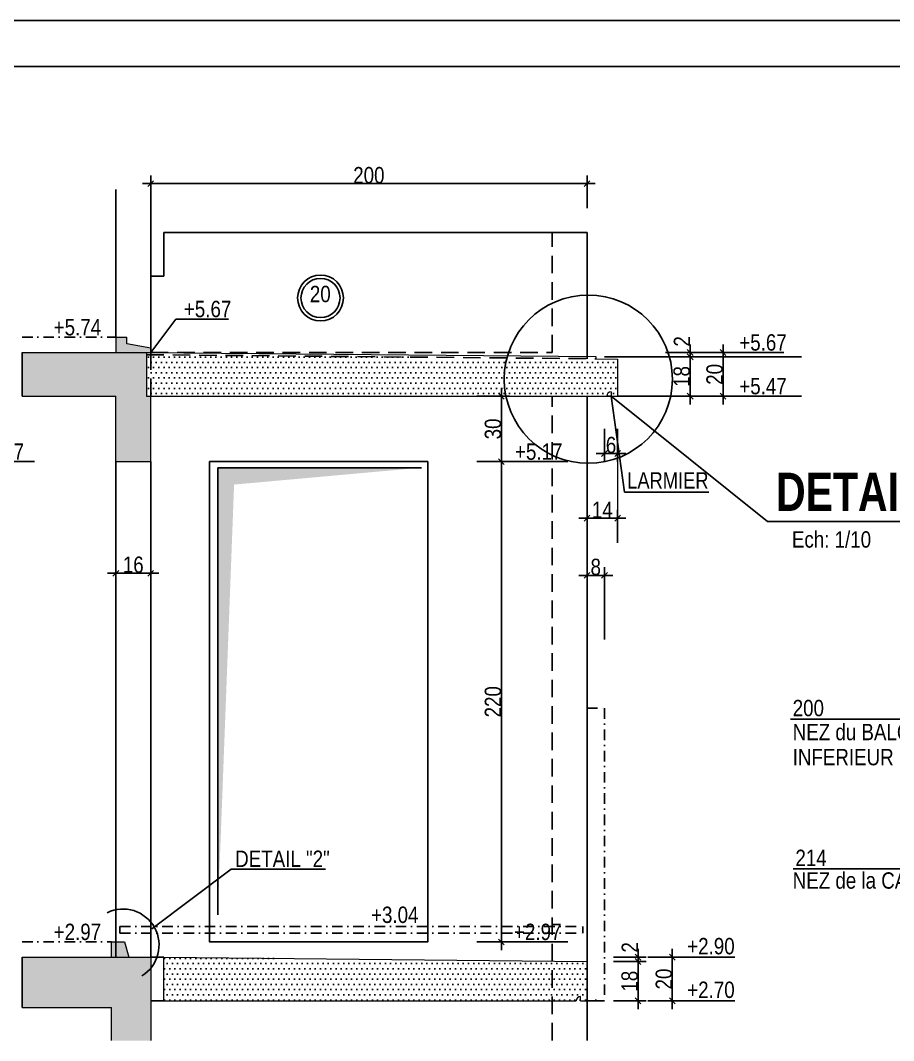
# Model space of a CAD drawing. Header units: centimetres. Extents: x -31 to 9059, y 2319 to 6519.
# Drawn here: x 6241 to 7041, y 5584 to 6519 of the extents above; entities that cross this region are included whole.
import ezdxf
from ezdxf.enums import TextEntityAlignment as Align

# ---------------------------------------------------------------- set-up
doc = ezdxf.new("R2010")
doc.units = ezdxf.units.CM
doc.header["$LTSCALE"] = 12.7
doc.header["$PDMODE"] = 1
doc.header["$PDSIZE"] = -2
doc.linetypes.add('CACHEX2', pattern=[19.05, 12.7, -6.35])
doc.linetypes.add('TIRETPTX2', pattern=[50.8, 25.4, -12.7, 0, -12.7])
for name, color, linetype in [('01_cote_gen', 4, 'Continuous'), ('01_linteaux', 2, 'Continuous'), ('01_murs_sup', 2, 'CACHEX2'), ('01_poch_BN', 9, 'Continuous'), ('01_poch_murs', 253, 'Continuous'), ('01_texte', 230, 'Continuous'), ('AA_COTES', 2, 'Continuous')]:
    doc.layers.add(name, color=color, linetype=linetype)
doc.layers.add('01_murs_coup', color=5, linetype='Continuous', lineweight=60)
doc.styles.add('ARIAL NA', font='ARIALN.TTF')
doc.styles.add('impact', font='impact.ttf')
doc.styles.add('MATTE_TXT', font='arial.ttf')
doc.styles.add('STYLE2', font='ARIALN.TTF')
doc.dimstyles.new('JB25', dxfattribs={"dimscale": 0.1, "dimtxt": 150, "dimasz": 15, "dimexe": 0.1, "dimexo": 0.1, "dimgap": 0.09, "dimtad": 1, "dimdec": 1, "dimlfac": 0.5, "dimdsep": 46, "dimtxsty": 'STYLE2', "dimblk1": 'BOND_G', "dimblk2": 'BOND_D', "dimsah": 1, "dimcen": 1.5, "dimdle": 0.01, "dimse1": 1, "dimse2": 1, "dimclrd": 4, "dimclre": 2, "dimclrt": 6, "dimazin": 2, "dimtfac": 2.333333, "dimtdec": 1, "dimtix": 1, "dimtmove": 2, "dimatfit": 3, "dimldrblk": 'BOND_G', "dimfxl": 1, "dimtolj": 1, "dimtzin": 0, "dimarcsym": 0})

# ---------------------------------------------------------------- blocks, each defined once
blk = doc.blocks.new('BOND_G')
at = {"layer": 'AA_COTES', "color": 0}
for p, q in [((0, -5), (0, 15)), ((5, 0), (-5, 0)), ((1.77, 1.77), (-1.77, -1.77))]:
    blk.add_line(p, q, dxfattribs=at)
blk = doc.blocks.new('BOND_D')
at = {"layer": 'AA_COTES', "color": 0}
for p, q in [((5, 0), (-5, 0)), ((-1.77, -1.77), (1.77, 1.77)), ((0, 5), (0, -15))]:
    blk.add_line(p, q, dxfattribs=at)
blk = doc.blocks.new('*D1431')
at = {"layer": '01_cote_gen', "color": 4, "lineweight": -2, "transparency": 16777216}
blk.add_line((6177.58, 5662.09), (6177.58, 5673.09), dxfattribs=at)
at = {"layer": 'Defpoints', "color": 0, "transparency": 16777216}
for p in [(6177.58, 5674.59), (6271.12, 5674.59), (6283.73, 5660.59)]:
    blk.add_point(p, dxfattribs=at)
at = {"layer": '01_cote_gen', "color": 4, "lineweight": -2, "transparency": 16777216, "xscale": 1.5, "yscale": 1.5, "zscale": 1.5}
for name, p, rotation in [('BOND_D', (6177.58, 5674.59), 90), ('BOND_G', (6177.58, 5660.59), 270)]:
    blk.add_blockref(name, p, dxfattribs=dict(at, rotation=rotation))
at = {"layer": '01_cote_gen', "color": 6, "transparency": 16777216, "insert": (6170.07, 5667.59), "char_height": 15, "attachment_point": 5, "rotation": 90, "style": 'STYLE2'}
blk.add_mtext('\\A1;7', dxfattribs=at)
blk = doc.blocks.new('*D1432')
at = {"layer": '01_cote_gen', "color": 4, "lineweight": -2, "transparency": 16777216}
blk.add_line((6177.58, 5676.09), (6177.58, 6113.09), dxfattribs=at)
at = {"layer": 'Defpoints', "color": 0, "transparency": 16777216}
for p in [(6177.58, 6114.59), (6344.03, 6114.59), (6283.1, 5674.59)]:
    blk.add_point(p, dxfattribs=at)
at = {"layer": '01_cote_gen', "color": 4, "lineweight": -2, "transparency": 16777216, "xscale": 1.5, "yscale": 1.5, "zscale": 1.5}
for name, p, rotation in [('BOND_D', (6177.58, 6114.59), 90), ('BOND_G', (6177.58, 5674.59), 270)]:
    blk.add_blockref(name, p, dxfattribs=dict(at, rotation=rotation))
at = {"layer": '01_cote_gen', "color": 6, "transparency": 16777216, "insert": (6169.92, 5894.59), "char_height": 15, "attachment_point": 5, "rotation": 90, "style": 'STYLE2'}
blk.add_mtext('\\A1;220', dxfattribs=at)
blk = doc.blocks.new('*D1433')
at = {"layer": '01_cote_gen', "color": 4, "lineweight": -2, "transparency": 16777216}
blk.add_line((6148.12, 6116.09), (6148.12, 6173.09), dxfattribs=at)
at = {"layer": 'Defpoints', "color": 0, "transparency": 16777216}
for p in [(6148.12, 6174.59), (6285.1, 6174.59), (6200.08, 6114.59)]:
    blk.add_point(p, dxfattribs=at)
at = {"layer": '01_cote_gen', "color": 4, "lineweight": -2, "transparency": 16777216, "xscale": 1.5, "yscale": 1.5, "zscale": 1.5}
for name, p, rotation in [('BOND_D', (6148.12, 6174.59), 90), ('BOND_G', (6148.12, 6114.59), 270)]:
    blk.add_blockref(name, p, dxfattribs=dict(at, rotation=rotation))
at = {"layer": '01_cote_gen', "color": 6, "transparency": 16777216, "insert": (6140.46, 6144.59), "char_height": 15, "attachment_point": 5, "rotation": 90, "style": 'STYLE2'}
blk.add_mtext('\\A1;30', dxfattribs=at)
blk = doc.blocks.new('*D1434')
at = {"layer": '01_cote_gen', "color": 4, "lineweight": -2, "transparency": 16777216}
blk.add_line((6117.53, 6216.09), (6117.53, 6227.09), dxfattribs=at)
at = {"layer": 'Defpoints', "color": 0, "transparency": 16777216}
for p in [(6117.53, 6228.59), (6276.55, 6228.59), (6276.55, 6214.59)]:
    blk.add_point(p, dxfattribs=at)
at = {"layer": '01_cote_gen', "color": 4, "lineweight": -2, "transparency": 16777216, "xscale": 1.5, "yscale": 1.5, "zscale": 1.5}
for name, p, rotation in [('BOND_D', (6117.53, 6228.59), 90), ('BOND_G', (6117.53, 6214.59), 270)]:
    blk.add_blockref(name, p, dxfattribs=dict(at, rotation=rotation))
at = {"layer": '01_cote_gen', "color": 6, "transparency": 16777216, "insert": (6110.02, 6221.59), "char_height": 15, "attachment_point": 5, "rotation": 90, "style": 'STYLE2'}
blk.add_mtext('\\A1;7', dxfattribs=at)
blk = doc.blocks.new('*D1427')
at = {"layer": '01_cote_gen', "color": 4, "lineweight": -2, "ltscale": 0.1, "transparency": 16777216}
blk.add_line((6838.19, 5659.09), (6838.19, 5622.09), dxfattribs=at)
at = {"layer": 'Defpoints', "color": 0, "ltscale": 0.1, "transparency": 16777216}
for p in [(6335.69, 5660.59), (6374.89, 5620.59), (6838.19, 5620.59)]:
    blk.add_point(p, dxfattribs=at)
at = {"layer": '01_cote_gen', "color": 4, "lineweight": -2, "ltscale": 0.1, "transparency": 16777216, "xscale": 1.5, "yscale": 1.5, "zscale": 1.5}
for name, p, rotation in [('BOND_G', (6838.19, 5660.59), 90), ('BOND_D', (6838.19, 5620.59), 270)]:
    blk.add_blockref(name, p, dxfattribs=dict(at, rotation=rotation))
at = {"layer": '01_cote_gen', "color": 6, "ltscale": 0.1, "transparency": 16777216, "insert": (6830.52, 5640.59), "char_height": 15, "attachment_point": 5, "rotation": 90, "style": 'STYLE2'}
blk.add_mtext('\\A1;20', dxfattribs=at)
blk = doc.blocks.new('*D1428')
at = {"layer": '01_cote_gen', "color": 4, "lineweight": -2, "ltscale": 0.1, "transparency": 16777216}
blk.add_line((6806.78, 5655.09), (6806.78, 5622.09), dxfattribs=at)
at = {"layer": 'Defpoints', "color": 0, "ltscale": 0.1, "transparency": 16777216}
for p in [(6791.71, 5656.59), (6751.69, 5620.59), (6806.78, 5620.59)]:
    blk.add_point(p, dxfattribs=at)
at = {"layer": '01_cote_gen', "color": 4, "lineweight": -2, "ltscale": 0.1, "transparency": 16777216, "xscale": 1.5, "yscale": 1.5, "zscale": 1.5}
for name, p, rotation in [('BOND_G', (6806.78, 5656.59), 90), ('BOND_D', (6806.78, 5620.59), 270)]:
    blk.add_blockref(name, p, dxfattribs=dict(at, rotation=rotation))
at = {"layer": '01_cote_gen', "color": 6, "ltscale": 0.1, "transparency": 16777216, "insert": (6799.12, 5638.59), "char_height": 15, "attachment_point": 5, "rotation": 90, "style": 'STYLE2'}
blk.add_mtext('\\A1;18', dxfattribs=at)
blk = doc.blocks.new('*D1429')
at = {"layer": '01_cote_gen', "color": 4, "lineweight": -2, "ltscale": 0.1, "transparency": 16777216}
blk.add_line((6806.78, 5659.09), (6806.78, 5658.09), dxfattribs=at)
at = {"layer": 'Defpoints', "color": 0, "ltscale": 0.1, "transparency": 16777216}
for p in [(6806.78, 5656.59), (6814.28, 5656.59), (6815.02, 5660.59)]:
    blk.add_point(p, dxfattribs=at)
at = {"layer": '01_cote_gen', "color": 4, "lineweight": -2, "ltscale": 0.1, "transparency": 16777216, "xscale": 1.5, "yscale": 1.5, "zscale": 1.5}
for name, p, rotation in [('BOND_G', (6806.78, 5660.59), 90), ('BOND_D', (6806.78, 5656.59), 270)]:
    blk.add_blockref(name, p, dxfattribs=dict(at, rotation=rotation))
at = {"layer": '01_cote_gen', "color": 6, "ltscale": 0.1, "transparency": 16777216, "insert": (6799.24, 5669.59), "char_height": 15, "attachment_point": 5, "rotation": 90, "style": 'STYLE2'}
blk.add_mtext('\\A1;2', dxfattribs=at)
blk = doc.blocks.new('*D1435')
at = {"layer": '01_cote_gen', "color": 4, "lineweight": -2, "transparency": 16777216}
blk.add_line((6329.53, 6012.36), (6358.53, 6012.36), dxfattribs=at)
at = {"layer": 'Defpoints', "color": 0, "transparency": 16777216}
for p in [(6360.03, 6012.36), (6328.03, 6000.95), (6360.03, 6000.95)]:
    blk.add_point(p, dxfattribs=at)
at = {"layer": '01_cote_gen', "color": 4, "lineweight": -2, "transparency": 16777216, "xscale": 1.5, "yscale": 1.5, "zscale": 1.5, "rotation": 180}
blk.add_blockref('BOND_G', (6328.03, 6012.36), dxfattribs=at)
at = {"layer": '01_cote_gen', "color": 4, "lineweight": -2, "transparency": 16777216, "xscale": 1.5, "yscale": 1.5, "zscale": 1.5}
blk.add_blockref('BOND_D', (6360.03, 6012.36), dxfattribs=at)
at = {"layer": '01_cote_gen', "color": 6, "transparency": 16777216, "insert": (6344.03, 6020.03), "char_height": 15, "attachment_point": 5, "style": 'STYLE2'}
blk.add_mtext('\\A1;16', dxfattribs=at)
blk = doc.blocks.new('*D1430')
at = {"layer": '01_cote_gen', "color": 4, "lineweight": -2, "transparency": 16777216}
blk.add_line((6681.5, 6173.09), (6681.5, 6116.09), dxfattribs=at)
at = {"layer": 'Defpoints', "color": 0, "transparency": 16777216}
for p in [(6685.8, 6174.59), (6632.93, 6114.59), (6681.5, 6114.59)]:
    blk.add_point(p, dxfattribs=at)
at = {"layer": '01_cote_gen', "color": 4, "lineweight": -2, "transparency": 16777216, "xscale": 1.5, "yscale": 1.5, "zscale": 1.5}
for name, p, rotation in [('BOND_G', (6681.5, 6174.59), 90), ('BOND_D', (6681.5, 6114.59), 270)]:
    blk.add_blockref(name, p, dxfattribs=dict(at, rotation=rotation))
at = {"layer": '01_cote_gen', "color": 6, "transparency": 16777216, "insert": (6673.83, 6144.59), "char_height": 15, "attachment_point": 5, "rotation": 90, "style": 'STYLE2'}
blk.add_mtext('\\A1;30', dxfattribs=at)
blk = doc.blocks.new('*D1436')
at = {"layer": '01_cote_gen', "color": 4, "lineweight": -2, "transparency": 16777216}
blk.add_line((6681.5, 6113.09), (6681.5, 5676.09), dxfattribs=at)
at = {"layer": 'Defpoints', "color": 0, "transparency": 16777216}
for p in [(6614.03, 6114.59), (6614.03, 5674.59), (6681.5, 5674.59)]:
    blk.add_point(p, dxfattribs=at)
at = {"layer": '01_cote_gen', "color": 4, "lineweight": -2, "transparency": 16777216, "xscale": 1.5, "yscale": 1.5, "zscale": 1.5}
for name, p, rotation in [('BOND_G', (6681.5, 6114.59), 90), ('BOND_D', (6681.5, 5674.59), 270)]:
    blk.add_blockref(name, p, dxfattribs=dict(at, rotation=rotation))
at = {"layer": '01_cote_gen', "color": 6, "transparency": 16777216, "insert": (6673.83, 5894.59), "char_height": 15, "attachment_point": 5, "rotation": 90, "style": 'STYLE2'}
blk.add_mtext('\\A1;220', dxfattribs=at)
blk = doc.blocks.new('*D1443')
at = {"layer": '01_cote_gen', "color": 4, "lineweight": -2, "transparency": 16777216}
blk.add_line((6854.52, 6209.18), (6854.52, 6176.09), dxfattribs=at)
at = {"layer": 'Defpoints', "color": 0, "transparency": 16777216}
for p in [(6832.02, 6210.68), (6777.44, 6174.59), (6854.52, 6174.59)]:
    blk.add_point(p, dxfattribs=at)
at = {"layer": '01_cote_gen', "color": 4, "lineweight": -2, "transparency": 16777216, "xscale": 1.5, "yscale": 1.5, "zscale": 1.5}
for name, p, rotation in [('BOND_G', (6854.52, 6210.68), 90), ('BOND_D', (6854.52, 6174.59), 270)]:
    blk.add_blockref(name, p, dxfattribs=dict(at, rotation=rotation))
at = {"layer": '01_cote_gen', "color": 6, "lineweight": 0, "transparency": 16777216, "insert": (6846.85, 6192.63), "char_height": 15, "attachment_point": 5, "rotation": 90, "style": 'STYLE2'}
blk.add_mtext('\\A1;18', dxfattribs=at)
blk = doc.blocks.new('*D1444')
at = {"layer": '01_cote_gen', "color": 4, "lineweight": -2, "transparency": 16777216}
blk.add_line((6884.68, 6213.09), (6884.68, 6176.09), dxfattribs=at)
at = {"layer": 'Defpoints', "color": 0, "transparency": 16777216}
for p in [(6862.02, 6214.59), (6862.02, 6174.59), (6884.68, 6174.59)]:
    blk.add_point(p, dxfattribs=at)
at = {"layer": '01_cote_gen', "color": 4, "lineweight": -2, "transparency": 16777216, "xscale": 1.5, "yscale": 1.5, "zscale": 1.5}
for name, p, rotation in [('BOND_G', (6884.68, 6214.59), 90), ('BOND_D', (6884.68, 6174.59), 270)]:
    blk.add_blockref(name, p, dxfattribs=dict(at, rotation=rotation))
at = {"layer": '01_cote_gen', "color": 6, "lineweight": 0, "transparency": 16777216, "insert": (6877.01, 6194.59), "char_height": 15, "attachment_point": 5, "rotation": 90, "style": 'STYLE2'}
blk.add_mtext('\\A1;20', dxfattribs=at)
blk = doc.blocks.new('*D1455')
at = {"layer": '01_cote_gen', "color": 4, "lineweight": -2, "ltscale": 0.1, "transparency": 16777216}
blk.add_line((6761.53, 6010.38), (6774.53, 6010.38), dxfattribs=at)
at = {"layer": 'Defpoints', "color": 0, "ltscale": 0.1, "transparency": 16777216}
for p in [(6776.03, 6010.38), (6776.03, 5951.67), (6760.03, 5656.59)]:
    blk.add_point(p, dxfattribs=at)
at = {"layer": '01_cote_gen', "color": 4, "lineweight": -2, "ltscale": 0.1, "transparency": 16777216, "xscale": 1.5, "yscale": 1.5, "zscale": 1.5, "rotation": 180}
blk.add_blockref('BOND_G', (6760.03, 6010.38), dxfattribs=at)
at = {"layer": '01_cote_gen', "color": 4, "lineweight": -2, "ltscale": 0.1, "transparency": 16777216, "xscale": 1.5, "yscale": 1.5, "zscale": 1.5}
blk.add_blockref('BOND_D', (6776.03, 6010.38), dxfattribs=at)
at = {"layer": '01_cote_gen', "color": 6, "ltscale": 0.1, "transparency": 16777216, "insert": (6768.03, 6018.05), "char_height": 15, "attachment_point": 5, "style": 'STYLE2'}
blk.add_mtext('\\A1;8', dxfattribs=at)
blk = doc.blocks.new('*D1447')
at = {"layer": '01_cote_gen', "color": 4, "lineweight": -2, "ltscale": 0.1, "transparency": 16777216}
blk.add_line((6786.53, 6122.05), (6777.53, 6122.05), dxfattribs=at)
at = {"layer": 'Defpoints', "color": 0, "ltscale": 0.1, "transparency": 16777216}
for p in [(6788.03, 6266.1), (6776.03, 6122.05), (6776.03, 6120.76)]:
    blk.add_point(p, dxfattribs=at)
at = {"layer": '01_cote_gen', "color": 4, "lineweight": -2, "ltscale": 0.1, "transparency": 16777216, "xscale": 1.5, "yscale": 1.5, "zscale": 1.5, "rotation": 180}
blk.add_blockref('BOND_D', (6776.03, 6122.05), dxfattribs=at)
at = {"layer": '01_cote_gen', "color": 4, "lineweight": -2, "ltscale": 0.1, "transparency": 16777216, "xscale": 1.5, "yscale": 1.5, "zscale": 1.5}
blk.add_blockref('BOND_G', (6788.03, 6122.05), dxfattribs=at)
at = {"layer": '01_cote_gen', "color": 6, "ltscale": 0.1, "transparency": 16777216, "insert": (6782.03, 6129.72), "char_height": 15, "attachment_point": 5, "style": 'STYLE2'}
blk.add_mtext('\\A1;6', dxfattribs=at)
blk = doc.blocks.new('*D1448')
at = {"layer": '01_cote_gen', "color": 4, "lineweight": -2, "ltscale": 0.1, "transparency": 16777216}
blk.add_line((6761.53, 6062.86), (6786.53, 6062.86), dxfattribs=at)
at = {"layer": 'Defpoints', "color": 0, "ltscale": 0.1, "transparency": 16777216}
for p in [(6788.03, 6100.63), (6788.03, 6062.86), (6760.03, 6017.88)]:
    blk.add_point(p, dxfattribs=at)
at = {"layer": '01_cote_gen', "color": 4, "lineweight": -2, "ltscale": 0.1, "transparency": 16777216, "xscale": 1.5, "yscale": 1.5, "zscale": 1.5, "rotation": 180}
blk.add_blockref('BOND_G', (6760.03, 6062.86), dxfattribs=at)
at = {"layer": '01_cote_gen', "color": 4, "lineweight": -2, "ltscale": 0.1, "transparency": 16777216, "xscale": 1.5, "yscale": 1.5, "zscale": 1.5}
blk.add_blockref('BOND_D', (6788.03, 6062.86), dxfattribs=at)
at = {"layer": '01_cote_gen', "color": 6, "ltscale": 0.1, "transparency": 16777216, "insert": (6774.03, 6070.4), "char_height": 15, "attachment_point": 5, "style": 'STYLE2'}
blk.add_mtext('\\A1;14', dxfattribs=at)
blk = doc.blocks.new('*D1449')
at = {"layer": '01_cote_gen', "color": 4, "lineweight": -2, "ltscale": 0.1, "transparency": 16777216}
blk.add_line((6854.52, 6213.09), (6854.52, 6212.18), dxfattribs=at)
at = {"layer": 'Defpoints', "color": 0, "ltscale": 0.1, "transparency": 16777216}
for p in [(6854.52, 6210.68), (6862.02, 6210.68), (6862.18, 6214.59)]:
    blk.add_point(p, dxfattribs=at)
at = {"layer": '01_cote_gen', "color": 4, "lineweight": -2, "ltscale": 0.1, "transparency": 16777216, "xscale": 1.5, "yscale": 1.5, "zscale": 1.5}
for name, p, rotation in [('BOND_G', (6854.52, 6214.59), 90), ('BOND_D', (6854.52, 6210.68), 270)]:
    blk.add_blockref(name, p, dxfattribs=dict(at, rotation=rotation))
at = {"layer": '01_cote_gen', "color": 6, "ltscale": 0.1, "transparency": 16777216, "insert": (6846.98, 6224.78), "char_height": 15, "attachment_point": 5, "rotation": 90, "style": 'STYLE2'}
blk.add_mtext('\\A1;2', dxfattribs=at)
blk = doc.blocks.new('*D1458')
at = {"layer": '01_cote_gen', "color": 4, "lineweight": -2, "transparency": 16777216}
blk.add_line((6361.53, 6369.3), (6758.53, 6369.3), dxfattribs=at)
at = {"layer": 'Defpoints', "color": 0, "transparency": 16777216}
for p in [(6760.03, 6369.3), (6360.03, 6348.91), (6760.03, 6324.59)]:
    blk.add_point(p, dxfattribs=at)
at = {"layer": '01_cote_gen', "color": 4, "lineweight": -2, "transparency": 16777216, "xscale": 1.5, "yscale": 1.5, "zscale": 1.5, "rotation": 180}
blk.add_blockref('BOND_G', (6360.03, 6369.3), dxfattribs=at)
at = {"layer": '01_cote_gen', "color": 4, "lineweight": -2, "transparency": 16777216, "xscale": 1.5, "yscale": 1.5, "zscale": 1.5}
blk.add_blockref('BOND_D', (6760.03, 6369.3), dxfattribs=at)
at = {"layer": '01_cote_gen', "color": 6, "transparency": 16777216, "insert": (6560.03, 6376.97), "char_height": 15, "attachment_point": 5, "style": 'STYLE2'}
blk.add_mtext('\\A1;200', dxfattribs=at)

msp = doc.modelspace()

# ---------------------------------------------------------------- hatches: boundary and pattern name
at = {"layer": '01_linteaux'}
h = msp.add_hatch(dxfattribs=at)
h.set_pattern_fill('DOTS', color=256, scale=3)
h.paths.add_polyline_path([(6686.6, 6209.61), (6356.03, 6212.59), (6356.03, 6174.59), (6685.69, 6174.59, -0.05085), (6684.1, 6190.15, -0.063899)])
h.paths.add_polyline_path([(6788.03, 6208.59), (6768.03, 6208.88), (6686.6, 6209.61, 0.063899), (6684.1, 6190.15, 0.05085), (6685.69, 6174.59), (6778.03, 6174.59, -0.414214), (6782.03, 6178.59), (6782.03, 6174.59), (6788.03, 6174.59)])
h = msp.add_hatch(dxfattribs=at)
h.set_pattern_fill('DOTS', color=256, scale=3)
h.set_pattern_definition([(0, (-28329.222, 19313.527), (2.38125, 4.7625), [0, -4.7625])])
edge = h.paths.add_edge_path()
edge.add_line((6760.03, 5656.59), (6372.03, 5660.48))
edge.add_line((6372.03, 5660.48), (6372.03, 5620.59))
edge.add_line((6372.03, 5620.59), (6766.09, 5620.59))
edge.add_arc((6770.09, 5620.59), 4, 90.92426, 180, ccw=False)
edge.add_line((6770.03, 5624.59), (6770.03, 5620.59))
edge.add_line((6770.03, 5620.59), (6760.03, 5620.59))
edge.add_line((6760.03, 5620.59), (6760.03, 5656.59))
at = {"layer": '01_poch_BN'}
h = msp.add_hatch(color=256, dxfattribs=at)
h.dxf.hatch_style = 1
h.paths.add_polyline_path([(6338.03, 6222.59), (6338.03, 6228.59), (6328.03, 6228.59), (6328.03, 6214.59), (6360.03, 6214.59), (6360.03, 6218.59)])
h = msp.add_hatch(color=256, dxfattribs=at)
h.dxf.hatch_style = 1
h.paths.add_polyline_path([(6356.03, 6214.59), (6242.16, 6214.59), (6242.16, 6174.59), (6328.03, 6174.59), (6328.03, 6114.59), (6360.03, 6114.59), (6360.03, 6174.59), (6356.03, 6174.59)])
h = msp.add_hatch(color=256, dxfattribs=at)
h.dxf.hatch_style = 1
h.paths.add_polyline_path([(6328.03, 5674.59), (6324.03, 5674.59), (6324.03, 5660.59), (6328.03, 5660.59)])
h.paths.add_polyline_path([(6336.03, 5674.59), (6328.03, 5674.59), (6328.03, 5660.59), (6340.03, 5660.59)])
h.paths.add_polyline_path([(6360.03, 5660.59), (6242.16, 5660.59), (6242.16, 5614.59), (6324.03, 5614.59), (6324.03, 5584.17), (6360.03, 5584.17)])

# ---------------------------------------------------------------- linework, layer by layer
at = {"layer": '01_cote_gen'}
for p, q in [((9059.29, 6518.88), (-30.71, 6518.88)), ((6360.03, 6218.59), (6360.03, 6214.59))]:
    msp.add_line(p, q, dxfattribs=at)
at = {"layer": '01_cote_gen', "lineweight": 0}
for p, q in [((6788.03, 6114.55), (6788.03, 6070.36)), ((6760.03, 6040.36), (6760.03, 6017.88))]:
    msp.add_line(p, q, dxfattribs=at)
at = {"layer": '01_cote_gen', "ltscale": 0.1}
msp.add_line((6776.03, 5951.67), (6776.03, 6017.88), dxfattribs=at)
at = {"layer": '01_linteaux'}
for p, q in [((6328.03, 6228.59), (6328.03, 6363.92)), ((6360.03, 6218.59), (6360.03, 6363.92)), ((6372.03, 6324.59), (6760.03, 6324.59)), ((6372.03, 6284.59), (6372.03, 6324.59)), ((6760.03, 6208.76), (6760.03, 6324.59)), ((6360.03, 6284.59), (6372.03, 6284.59)), ((6776.03, 6210.59), (6956.59, 6210.59)), ((6760.03, 5584.17), (6760.03, 6174.59)), ((6778.03, 6174.59), (6782.03, 6174.59)), ((6788.03, 6174.59), (6956.59, 6174.59)), ((6328.03, 5660.59), (6328.03, 6114.59)), ((6372.03, 5660.48), (6360.03, 5660.59)), ((6372.03, 5620.59), (6360.03, 5620.59)), ((6760.03, 5620.59), (6776.03, 5620.59))]:
    msp.add_line(p, q, dxfattribs=at)
at = {"layer": '01_linteaux', "linetype": 'TIRETPTX2', "ltscale": 0.03}
for p, q in [((6242.16, 6228.59), (6328.03, 6228.59)), ((6760.03, 5888.59), (6776.03, 5888.59)), ((6776.03, 5888.59), (6776.03, 5620.59)), ((6331.77, 5688.59), (6756.03, 5688.59)), ((6242.16, 5674.59), (6324.03, 5674.59)), ((6331.77, 5682.59), (6756.03, 5682.59))]:
    msp.add_line(p, q, dxfattribs=at)
at = {"layer": '01_linteaux', "linetype": 'TIRETPTX2', "ltscale": 0.02}
for p, q in [((6331.77, 5688.59), (6331.77, 5682.59)), ((6756.03, 5682.59), (6756.03, 5688.59))]:
    msp.add_line(p, q, dxfattribs=at)
at = {"layer": '01_linteaux'}
msp.add_lwpolyline([(6360.03, 6114.59), (6360.03, 5660.59)], dxfattribs=at)
msp.add_lwpolyline([(6614.03, 6114.59), (6614.03, 5674.59), (6414.03, 5674.59), (6414.03, 6114.59)], close=True, dxfattribs=at)
at = {"layer": '01_murs_coup', "linetype": 'Continuous', "lineweight": 5}
for p, q in [((6328.03, 6228.59), (6338.03, 6228.59)), ((6328.03, 6228.59), (6328.03, 6214.59)), ((6338.03, 6222.59), (6338.03, 6228.59)), ((6360.03, 6218.59), (6338.03, 6222.59)), ((6360.03, 6218.59), (6360.03, 6214.59)), ((6242.16, 6214.59), (6360.03, 6214.59)), ((6242.16, 6174.59), (6328.03, 6174.59)), ((6328.03, 6114.59), (6328.03, 6174.59)), ((6360.03, 6114.59), (6360.03, 6174.59)), ((6328.03, 6114.59), (6360.03, 6114.59)), ((6324.03, 5660.59), (6324.03, 5674.59)), ((6324.03, 5674.59), (6336.03, 5674.59)), ((6336.03, 5674.59), (6340.03, 5660.59)), ((6372.03, 5620.59), (6372.03, 5660.59)), ((6760.03, 5620.59), (6760.03, 5656.59)), ((6372.03, 5620.59), (6750.09, 5620.59)), ((6754.03, 5620.59), (6754.03, 5624.59)), ((6754.03, 5620.59), (6760.03, 5620.59)), ((6242.16, 5614.59), (6324.03, 5614.59)), ((6324.03, 5584.17), (6324.03, 5614.59))]:
    msp.add_line(p, q, dxfattribs=at)
at = {"layer": '01_murs_coup', "linetype": 'Continuous', "lineweight": 0}
for p, q in [((6356.03, 6214.59), (6356.03, 6174.59)), ((6356.03, 6214.59), (6768.03, 6210.88)), ((6768.03, 6210.88), (6768.03, 6208.88)), ((6768.03, 6208.88), (6788.03, 6208.59)), ((6788.03, 6208.59), (6788.03, 6174.59)), ((6782.03, 6178.59), (6782.03, 6174.59)), ((6356.03, 6174.59), (6778.03, 6174.59)), ((6782.03, 6174.59), (6788.03, 6174.59))]:
    msp.add_line(p, q, dxfattribs=at)
at = {"layer": '01_murs_coup', "linetype": 'Continuous', "lineweight": 5}
for points in [[(6242.16, 5660.59), (6360.03, 5660.59)], [(6360.03, 5660.59), (6360.03, 5584.17)], [(6372.03, 5660.48), (6760.03, 5656.59)]]:
    msp.add_lwpolyline(points, dxfattribs=at)
at = {"layer": '01_murs_coup', "linetype": 'Continuous', "lineweight": 0}
msp.add_arc((6782.03, 6174.59), 4, 90, 180, dxfattribs=at)
at = {"layer": '01_murs_coup', "linetype": 'Continuous', "lineweight": 5}
msp.add_arc((6754.09, 5620.59), 4, 90.92426, 180, dxfattribs=at)
at = {"layer": '01_murs_sup', "ltscale": 0.1}
for p, q in [((6728.03, 6214.59), (6728.03, 6324.59)), ((6356.03, 6212.59), (6768.03, 6208.88)), ((6360.03, 6214.59), (6728.03, 6214.59)), ((6360.03, 6174.59), (6360.03, 6214.55)), ((6728.03, 5584.17), (6728.03, 6174.59))]:
    msp.add_line(p, q, dxfattribs=at)
at = {"layer": '01_poch_BN'}
for p, q in [((6242.16, 6214.59), (6242.16, 6174.59)), ((6242.16, 5614.59), (6242.16, 5660.59))]:
    msp.add_line(p, q, dxfattribs=at)
at = {"layer": '01_poch_murs', "ltscale": 200}
for p, q in [((6421.51, 5699.27), (6421.51, 6109.08)), ((6421.51, 6109.08), (6608.13, 6109.07))]:
    msp.add_line(p, q, dxfattribs=at)
for points in [[(6421.51, 5699.27), (6421.51, 6109.08), (6436.48, 6093.59)], [(6421.51, 6109.08), (6608.13, 6109.07), (6436.48, 6093.59)]]:
    msp.add_solid(points, dxfattribs=at)
at = {"layer": '01_texte'}
for p, q in [((19.29, 6476.69), (9009.29, 6476.69)), ((6383.02, 6245.24), (6360.03, 6214.55)), ((6431.29, 6245.24), (6383.02, 6245.24)), ((6832.02, 6210.68), (6791.07, 6210.68)), ((6940.45, 6214.59), (6892.18, 6214.59)), ((6782.03, 6174.59), (6794.47, 6086.62)), ((6782.03, 6174.59), (6925.55, 6059.89)), ((6940.45, 6174.59), (6892.18, 6174.59)), ((6253.39, 6114.59), (6200.08, 6114.59)), ((6742.31, 6114.59), (6689, 6114.59)), ((6871.73, 6086.62), (6794.47, 6086.62)), ((6925.55, 6059.89), (7083.86, 6059.89)), ((7122.25, 5878.75), (6946.5, 5878.75)), ((6361.14, 5686.6), (6433.66, 5741.08)), ((6433.66, 5741.08), (6520.38, 5741.08)), ((7192.25, 5741.5), (6948.96, 5741.5)), ((6742.31, 5674.59), (6689, 5674.59)), ((6895.42, 5660.59), (6845.69, 5660.59)), ((6895.42, 5620.59), (6845.69, 5620.59))]:
    msp.add_line(p, q, dxfattribs=at)
for centre, radius in [((6515.7, 6264.55), 21.03), ((6515.7, 6264.55), 17.92), ((6515.7, 6264.55), 17.92), ((6761.19, 6190.15), 77.08)]:
    msp.add_circle(centre, radius, dxfattribs=at)
msp.add_arc((6334.6, 5671.63), 33.11, 301.77042, 116.09905, dxfattribs=at)

# ---------------------------------------------------------------- texts
for s, style, p in [('20', 'ARIAL NA', (6505.93, 6260.72)), ('+5.67', 'ARIAL NA', (6390.45, 6246.97)), ('+5.74', 'ARIAL NA', (6271.1, 6230.28)), ('+5.67', 'ARIAL NA', (6899.61, 6216.32)), ('+5.47', 'ARIAL NA', (6899.61, 6176.32)), ('+5.17', 'ARIAL NA', (6200.47, 6116.28)), ('+5.17', 'ARIAL NA', (6694, 6116.28)), ('Ech: 1/10', 'STYLE2', (6947.83, 6035.82)), ('200', 'STYLE2', (6948.56, 5881.33)), ('NEZ du BALCON ', 'STYLE2', (6948.56, 5859.37)), ('INFERIEUR', 'STYLE2', (6948.56, 5836.39)), ('DETAIL "2"', 'ARIAL NA', (6437.48, 5743.24)), ('214', 'STYLE2', (6951.03, 5744.07)), ('NEZ de la CASQUETTE ', 'STYLE2', (6948.56, 5723.35)), ('+3.04', 'ARIAL NA', (6562.02, 5691.93)), ('+2.97', 'ARIAL NA', (6271.1, 5676.28)), ('+2.97', 'ARIAL NA', (6693.08, 5676.28)), ('+2.90', 'ARIAL NA', (6851.88, 5663.21)), ('+2.70', 'ARIAL NA', (6851.88, 5623.21))]:
    msp.add_text(s, height=15, dxfattribs=dict(at, style=style)).set_placement(p)
at = {"layer": '01_texte', "style": 'MATTE_TXT', "width": 0.8}
msp.add_text('LARMIER', height=15, dxfattribs=at).set_placement((6834.14, 6085.46), align=Align.BOTTOM_CENTER)
at = {"layer": '01_texte', "style": 'impact'}
msp.add_text('DETAIL', height=35, dxfattribs=at).set_placement((7001.12, 6086.95), align=Align.MIDDLE)

# ---------------------------------------------------------------- dimensions: what is measured, and where the dimension line sits
at = {"layer": '01_cote_gen'}
for base, p1, p2, picture, middle in [((6760.03, 6369.3), (6360.03, 6348.91), (6760.03, 6324.59), '*D1458', (6560.03, 6376.97)), ((6360.03, 6012.36), (6328.03, 6000.95), (6360.03, 6000.95), '*D1435', (6344.03, 6020.03))]:
    dim = msp.add_linear_dim(base=base, p1=p1, p2=p2, dimstyle='JB25', dxfattribs=at)
    dim.commit()
    dim.dimension.update_dxf_attribs({"geometry": picture, "text_midpoint": middle})
at = {"layer": '01_cote_gen', "ltscale": 0.1}
for base, p1, p2, picture, middle in [((6776.03, 6122.05), (6788.03, 6266.1), (6776.03, 6120.76), '*D1447', (6782.03, 6129.72)), ((6788.03, 6062.86), (6760.03, 6017.88), (6788.03, 6100.63), '*D1448', (6774.03, 6070.4)), ((6776.03, 6010.38), (6760.03, 5656.59), (6776.03, 5951.67), '*D1455', (6768.03, 6018.05))]:
    dim = msp.add_linear_dim(base=base, p1=p1, p2=p2, dimstyle='JB25', dxfattribs=at)
    dim.commit()
    dim.dimension.update_dxf_attribs({"geometry": picture, "text_midpoint": middle})
at = {"layer": '01_cote_gen'}
for base, p1, p2, picture, middle in [((6117.53, 6228.59), (6276.55, 6214.59), (6276.55, 6228.59), '*D1434', (6110.02, 6221.59)), ((6148.12, 6174.59), (6200.08, 6114.59), (6285.1, 6174.59), '*D1433', (6140.46, 6144.59)), ((6681.5, 6114.59), (6685.8, 6174.59), (6632.93, 6114.59), '*D1430', (6673.83, 6144.59)), ((6177.58, 6114.59), (6283.1, 5674.59), (6344.03, 6114.59), '*D1432', (6169.92, 5894.59)), ((6681.5, 5674.59), (6614.03, 6114.59), (6614.03, 5674.59), '*D1436', (6673.83, 5894.59)), ((6177.58, 5674.59), (6283.73, 5660.59), (6271.12, 5674.59), '*D1431', (6170.07, 5667.59))]:
    dim = msp.add_linear_dim(base=base, p1=p1, p2=p2, angle=90, dimstyle='JB25', dxfattribs=at)
    dim.commit()
    dim.dimension.update_dxf_attribs({"geometry": picture, "text_midpoint": middle})
at = {"layer": '01_cote_gen', "ltscale": 0.1}
for base, p1, p2, picture, middle in [((6854.52, 6210.68), (6862.18, 6214.59), (6862.02, 6210.68), '*D1449', (6846.98, 6224.78)), ((6806.78, 5656.59), (6815.02, 5660.59), (6814.28, 5656.59), '*D1429', (6799.24, 5669.59))]:
    dim = msp.add_linear_dim(base=base, p1=p1, p2=p2, angle=90, dimstyle='JB25', dxfattribs=at)
    dim.commit()
    dim.dimension.update_dxf_attribs({"geometry": picture, "text_midpoint": middle, "dimtype": 160})
at = {"layer": '01_cote_gen', "lineweight": 0}
for base, p1, p2, picture, middle in [((6854.52, 6174.59), (6832.02, 6210.68), (6777.44, 6174.59), '*D1443', (6846.85, 6192.63)), ((6884.68, 6174.59), (6862.02, 6214.59), (6862.02, 6174.59), '*D1444', (6877.01, 6194.59))]:
    dim = msp.add_linear_dim(base=base, p1=p1, p2=p2, angle=90, dimstyle='JB25', dxfattribs=at)
    dim.commit()
    dim.dimension.update_dxf_attribs({"geometry": picture, "text_midpoint": middle})
at = {"layer": '01_cote_gen', "ltscale": 0.1}
for base, p1, p2, picture, middle in [((6838.19, 5620.59), (6335.69, 5660.59), (6374.89, 5620.59), '*D1427', (6830.52, 5640.59)), ((6806.78, 5620.59), (6791.71, 5656.59), (6751.69, 5620.59), '*D1428', (6799.12, 5638.59))]:
    dim = msp.add_linear_dim(base=base, p1=p1, p2=p2, angle=90, dimstyle='JB25', dxfattribs=at)
    dim.commit()
    dim.dimension.update_dxf_attribs({"geometry": picture, "text_midpoint": middle})

doc.saveas('drawing.dxf')
